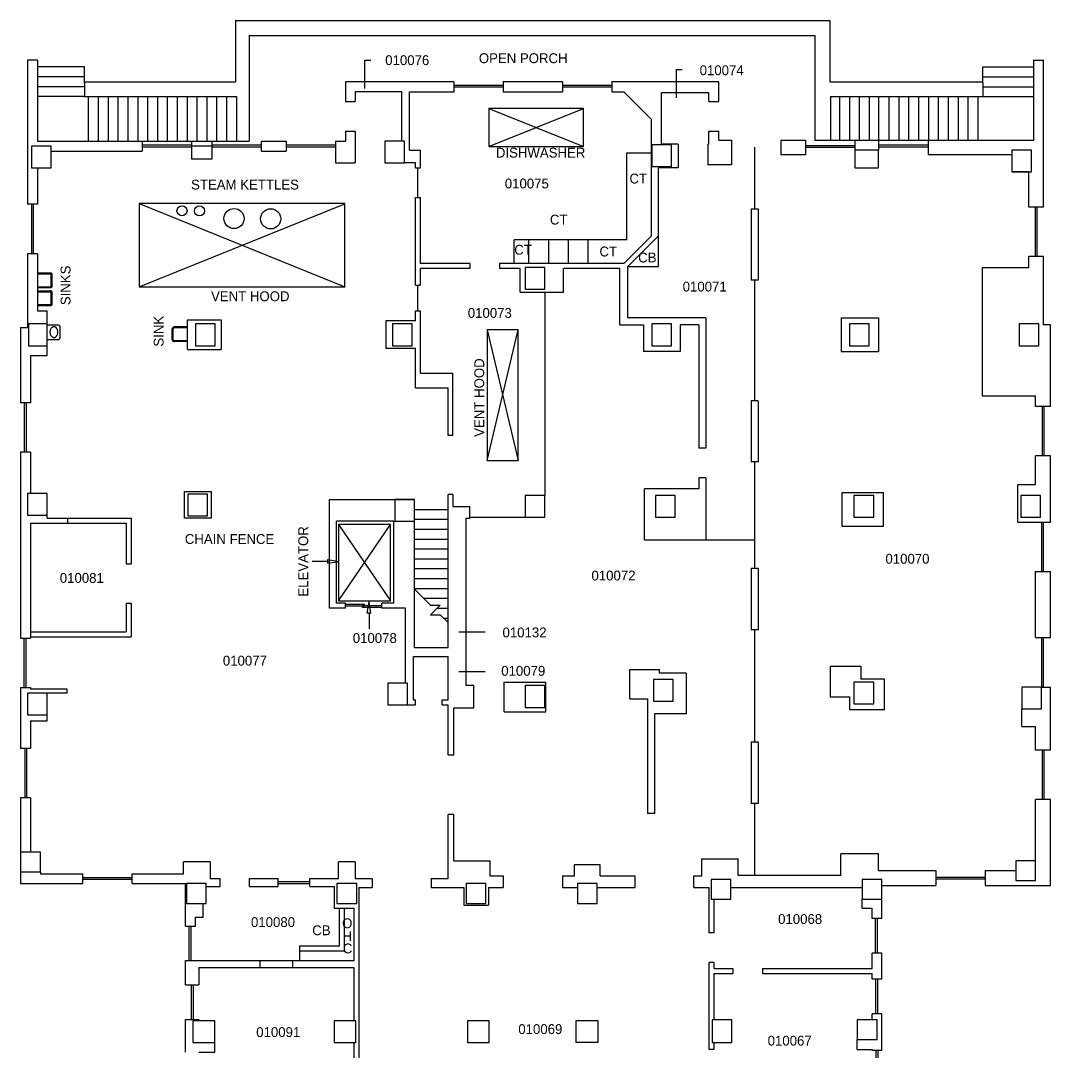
# Model space of a CAD drawing. Extents: x -572 to 188, y -99 to 441.
# Drawn here: x -260.8 to -156.5, y 191.4 to 295.9 of the extents above; entities that cross this region are included whole.
import ezdxf
from ezdxf.enums import TextEntityAlignment as Align

# ---------------------------------------------------------------- set-up
doc = ezdxf.new("R2010")
doc.units = 0
doc.linetypes.add('HIDDEN', pattern=[0])
for name, color, linetype in [('1', 7, 'CONTINUOUS'), ('15', 7, 'CONTINUOUS'), ('2', 7, 'CONTINUOUS'), ('25', 7, 'CONTINUOUS'), ('26', 7, 'CONTINUOUS'), ('27', 7, 'CONTINUOUS'), ('28', 7, 'CONTINUOUS'), ('29', 7, 'CONTINUOUS'), ('3', 7, 'CONTINUOUS'), ('4', 7, 'CONTINUOUS'), ('61', 7, 'CONTINUOUS')]:
    doc.layers.add(name, color=color, linetype=linetype)

msp = doc.modelspace()

# ---------------------------------------------------------------- linework, layer by layer
at = {"layer": '1', "color": 0, "linetype": 'CONTINUOUS'}
for p, q in [((-259.09, 291.86), (-260.09, 291.86)), ((-260.09, 291.86), (-260.09, 277.25)), ((-259.09, 291.86), (-259.09, 283.65)), ((-158.18, 291.86), (-158.18, 283.76)), ((-158.18, 291.86), (-157.17, 291.86)), ((-157.17, 276.96), (-157.17, 291.86)), ((-227.89, 289.65), (-227.89, 287.65)), ((-216.89, 289.65), (-227.89, 289.65)), ((-216.89, 289.65), (-216.89, 288.65)), ((-211.89, 289.65), (-211.89, 288.65)), ((-205.89, 289.65), (-211.89, 289.65)), ((-205.89, 289.65), (-205.89, 288.65)), ((-200.89, 289.65), (-200.89, 288.65)), ((-190.07, 289.65), (-200.89, 289.65)), ((-190.07, 287.65), (-190.07, 289.65)), ((-222.19, 288.65), (-226.89, 288.65)), ((-226.89, 288.65), (-226.89, 287.65)), ((-221.39, 288.65), (-216.89, 288.65)), ((-211.89, 288.65), (-205.89, 288.65)), ((-200.89, 288.65), (-199.69, 288.65)), ((-191.07, 288.55), (-195.87, 288.55)), ((-191.07, 287.65), (-191.07, 288.55)), ((-227.89, 287.65), (-226.89, 287.65)), ((-191.07, 287.65), (-190.07, 287.65)), ((-227.89, 284.65), (-227.89, 283.65)), ((-227.89, 284.65), (-226.89, 284.65)), ((-226.89, 284.65), (-226.89, 281.45)), ((-191.07, 284.65), (-190.07, 284.65)), ((-191.07, 283.35), (-191.07, 284.65)), ((-190.07, 283.76), (-190.07, 284.65)), ((-259.09, 283.65), (-248.49, 283.65)), ((-248.49, 283.65), (-248.49, 282.65)), ((-243.49, 283.65), (-243.49, 283.15)), ((-243.49, 283.65), (-241.39, 283.65)), ((-241.39, 283.15), (-241.39, 283.65)), ((-236.39, 282.65), (-236.39, 283.65)), ((-236.39, 283.65), (-233.89, 283.65)), ((-233.89, 283.65), (-233.89, 282.65)), ((-228.89, 283.65), (-228.89, 282.65)), ((-228.89, 283.65), (-227.89, 283.65)), ((-191.17, 283.35), (-191.17, 281.25)), ((-191.07, 283.35), (-191.17, 283.35)), ((-190.07, 283.76), (-188.77, 283.76)), ((-188.77, 283.76), (-188.77, 281.25)), ((-183.77, 283.76), (-183.77, 282.25)), ((-183.77, 283.76), (-181.27, 283.76)), ((-181.27, 283.76), (-181.27, 282.25)), ((-176.27, 283.76), (-176.27, 282.75)), ((-176.27, 283.76), (-173.87, 283.76)), ((-173.87, 283.76), (-173.87, 282.75)), ((-168.87, 283.76), (-168.87, 282.25)), ((-168.87, 283.76), (-158.18, 283.76)), ((-257.69, 282.65), (-248.49, 282.65)), ((-236.39, 282.65), (-233.89, 282.65)), ((-228.89, 282.65), (-228.89, 281.45)), ((-181.27, 282.25), (-183.77, 282.25)), ((-160.37, 282.25), (-168.87, 282.25)), ((-228.89, 281.45), (-226.89, 281.45)), ((-188.77, 281.25), (-191.17, 281.25)), ((-259.09, 280.95), (-259.09, 277.25)), ((-158.67, 276.96), (-158.67, 280.55)), ((-259.09, 277.25), (-260.09, 277.25)), ((-157.17, 276.96), (-158.67, 276.96)), ((-259.09, 272.25), (-260.09, 272.25)), ((-260.09, 272.25), (-260.09, 264.76)), ((-259.09, 272.25), (-259.09, 266.45)), ((-157.17, 271.96), (-158.67, 271.96)), ((-158.67, 270.86), (-158.67, 271.96)), ((-157.17, 265.06), (-157.17, 271.96)), ((-259.09, 266.45), (-258.09, 266.45)), ((-258.09, 265.13), (-258.09, 266.45)), ((-260.79, 264.76), (-260.09, 264.76)), ((-260.79, 264.76), (-260.79, 257.15)), ((-156.47, 265.06), (-157.17, 265.06)), ((-156.47, 256.76), (-156.47, 265.06)), ((-258.09, 261.95), (-258.09, 262.93)), ((-259.79, 261.95), (-258.09, 261.95)), ((-259.79, 261.95), (-259.79, 257.15)), ((-259.79, 257.15), (-260.79, 257.15)), ((-157.97, 256.76), (-157.97, 257.86)), ((-156.47, 256.76), (-157.97, 256.76)), ((-259.79, 252.15), (-260.79, 252.15)), ((-260.79, 252.15), (-260.79, 233.3)), ((-259.79, 252.15), (-259.79, 247.95)), ((-156.47, 251.76), (-157.97, 251.76)), ((-157.97, 248.86), (-157.97, 251.76)), ((-156.47, 245.06), (-156.47, 251.76)), ((-259.79, 244.95), (-259.79, 233.3)), ((-158.26, 245.06), (-157.97, 245.06)), ((-157.97, 245.06), (-156.47, 245.06)), ((-157.97, 240.06), (-156.47, 240.06)), ((-157.97, 233.36), (-157.97, 240.06)), ((-156.47, 233.36), (-156.47, 240.06)), ((-260.79, 233.3), (-259.79, 233.3)), ((-157.97, 233.36), (-156.47, 233.36)), ((-260.79, 228.3), (-259.79, 228.3)), ((-260.79, 228.3), (-260.79, 222.15)), ((-259.79, 228.3), (-259.79, 228.15)), ((-157.38, 228.36), (-156.47, 228.36)), ((-156.47, 221.96), (-156.47, 228.36)), ((-259.79, 224.95), (-259.79, 222.15)), ((-157.97, 221.96), (-157.97, 224.36)), ((-259.79, 222.15), (-260.79, 222.15)), ((-156.47, 221.96), (-157.97, 221.96)), ((-259.79, 217.15), (-260.79, 217.15)), ((-260.79, 217.15), (-260.79, 208.45)), ((-259.79, 217.15), (-259.79, 211.65)), ((-156.47, 216.96), (-157.97, 216.96)), ((-157.97, 210.76), (-157.97, 216.96)), ((-156.47, 208.26), (-156.47, 216.96)), ((-258.79, 209.65), (-258.79, 209.45)), ((-258.79, 209.45), (-254.49, 209.45)), ((-254.49, 208.45), (-254.49, 209.45)), ((-249.49, 208.45), (-249.49, 209.45)), ((-249.49, 209.45), (-244.29, 209.45)), ((-173.89, 209.76), (-168.07, 209.76)), ((-168.07, 209.76), (-168.07, 208.26)), ((-163.07, 209.76), (-163.07, 208.26)), ((-163.07, 209.76), (-159.97, 209.76)), ((-260.79, 208.45), (-254.49, 208.45)), ((-249.49, 208.45), (-244.09, 208.45)), ((-244.09, 204.15), (-244.09, 208.45)), ((-173.53, 204.91), (-173.53, 208.26)), ((-173.53, 208.26), (-168.07, 208.26)), ((-163.07, 208.26), (-156.47, 208.26)), ((-175.53, 205.96), (-175.53, 206.86)), ((-175.53, 205.96), (-174.53, 205.96)), ((-174.53, 204.91), (-174.53, 205.96)), ((-243.09, 204.15), (-243.09, 205.05)), ((-173.53, 204.91), (-174.53, 204.91)), ((-244.09, 204.15), (-243.09, 204.15)), ((-244.09, 200.65), (-243.08, 200.65)), ((-244.09, 198.2), (-244.09, 200.65)), ((-173.53, 201.41), (-174.53, 201.41)), ((-174.53, 199.86), (-174.53, 201.41)), ((-173.53, 198.76), (-173.53, 201.41)), ((-242.73, 199.96), (-242.73, 198.2)), ((-174.53, 198.76), (-174.53, 199.36)), ((-173.53, 198.76), (-174.53, 198.76)), ((-244.09, 198.2), (-242.73, 198.2)), ((-244.09, 194.7), (-242.73, 194.7)), ((-244.09, 191.36), (-244.09, 194.7)), ((-242.73, 194.7), (-242.73, 194.56)), ((-173.53, 195.26), (-174.53, 195.26)), ((-174.53, 194.66), (-174.53, 195.26)), ((-173.53, 191.56), (-173.53, 195.26)), ((-242.73, 191.36), (-242.49, 191.36)), ((-174.53, 191.56), (-174.53, 191.66)), ((-173.53, 191.56), (-174.53, 191.56))]:
    msp.add_line(p, q, dxfattribs=at)
at = {"layer": '15', "color": 0, "linetype": 'CONTINUOUS'}
for p, q in [((-217.49, 232.35), (-217.49, 247.85)), ((-216.99, 247.85), (-217.49, 247.85)), ((-216.99, 247.85), (-216.99, 246.65)), ((-229.49, 236.35), (-229.49, 247.35)), ((-229.49, 247.35), (-220.89, 247.35)), ((-220.89, 232.35), (-220.89, 247.35)), ((-216.99, 246.65), (-215.29, 246.65)), ((-215.29, 245.45), (-215.29, 246.65)), ((-222.99, 245.15), (-228.79, 245.15)), ((-228.79, 236.85), (-228.79, 245.15)), ((-222.99, 236.85), (-222.99, 245.15)), ((-215.69, 245.45), (-215.29, 245.45)), ((-215.69, 245.45), (-215.69, 231.45)), ((-227.89, 236.35), (-229.49, 236.35)), ((-227.89, 236.85), (-228.79, 236.85)), ((-227.89, 236.35), (-227.89, 236.85)), ((-222.99, 236.85), (-224.19, 236.85)), ((-224.19, 236.35), (-224.19, 236.85)), ((-221.79, 236.35), (-224.19, 236.35)), ((-221.79, 231.45), (-221.79, 236.35)), ((-220.89, 232.35), (-217.49, 232.35))]:
    msp.add_line(p, q, dxfattribs=at)
at = {"layer": '2', "color": 0, "linetype": 'CONTINUOUS'}
for p, q in [((-160.37, 282.25), (-160.37, 280.55)), ((-158.67, 280.55), (-160.37, 280.55)), ((-258.09, 265.13), (-259.99, 265.13)), ((-259.99, 265.13), (-259.99, 262.93)), ((-258.09, 262.93), (-258.09, 265.13)), ((-259.99, 262.93), (-258.09, 262.93)), ((-204.53, 194.56), (-204.53, 192.36)), ((-202.33, 194.56), (-204.53, 194.56)), ((-202.33, 194.56), (-202.33, 192.36)), ((-188.73, 194.66), (-190.73, 194.66)), ((-190.73, 194.66), (-190.73, 192.36)), ((-188.73, 192.36), (-188.73, 194.66)), ((-202.33, 192.36), (-204.53, 192.36)), ((-190.73, 192.36), (-188.73, 192.36))]:
    msp.add_line(p, q, dxfattribs=at)
for points in [[(-221.89, 281.45), (-221.89, 283.65), (-223.89, 283.65), (-223.89, 281.45), (-221.89, 281.45)], [(-194.85, 281.08), (-194.85, 283.28), (-196.85, 283.28), (-196.85, 281.08), (-194.85, 281.08)], [(-257.69, 280.95), (-257.69, 283.15), (-259.69, 283.15), (-259.69, 280.95), (-257.69, 280.95)], [(-241.39, 281.85), (-241.39, 283.15), (-243.49, 283.15), (-243.49, 281.85), (-241.39, 281.85)], [(-173.87, 280.95), (-173.87, 282.75), (-176.27, 282.75), (-176.27, 280.95), (-173.87, 280.95)], [(-158.37, 280.55), (-158.37, 282.75), (-160.37, 282.75), (-160.37, 280.55), (-158.37, 280.55)], [(-207.69, 268.66), (-207.69, 270.86), (-209.69, 270.86), (-209.69, 268.66), (-207.69, 268.66)], [(-241.07, 262.93), (-241.07, 265.13), (-243.07, 265.13), (-243.07, 262.93), (-241.07, 262.93)], [(-221.13, 262.93), (-221.13, 265.13), (-223.13, 265.13), (-223.13, 262.93), (-221.13, 262.93)], [(-194.85, 262.93), (-194.85, 265.13), (-196.85, 265.13), (-196.85, 262.93), (-194.85, 262.93)], [(-174.82, 262.93), (-174.82, 265.13), (-176.82, 265.13), (-176.82, 262.93), (-174.82, 262.93)], [(-157.65, 262.93), (-157.65, 265.13), (-159.65, 265.13), (-159.65, 262.93), (-157.65, 262.93)], [(-258.09, 245.75), (-258.09, 247.95), (-260.09, 247.95), (-260.09, 245.75), (-258.09, 245.75)], [(-241.86, 245.7), (-241.86, 247.9), (-243.86, 247.9), (-243.86, 245.7), (-241.86, 245.7)], [(-207.69, 245.55), (-207.69, 247.75), (-209.69, 247.75), (-209.69, 245.55), (-207.69, 245.55)], [(-194.49, 245.55), (-194.49, 247.75), (-196.49, 247.75), (-196.49, 245.55), (-194.49, 245.55)], [(-174.37, 245.55), (-174.37, 247.75), (-176.37, 247.75), (-176.37, 245.55), (-174.37, 245.55)], [(-157.47, 245.55), (-157.47, 247.75), (-159.47, 247.75), (-159.47, 245.55), (-157.47, 245.55)], [(-220.89, 245.15), (-220.89, 247.35), (-222.89, 247.35), (-222.89, 245.15), (-220.89, 245.15)], [(-194.67, 226.93), (-194.67, 229.13), (-196.67, 229.13), (-196.67, 226.93), (-194.67, 226.93)], [(-174.37, 226.66), (-174.37, 228.86), (-176.37, 228.86), (-176.37, 226.66), (-174.37, 226.66)], [(-221.59, 226.55), (-221.59, 228.75), (-223.59, 228.75), (-223.59, 226.55), (-221.59, 226.55)], [(-207.69, 226.3), (-207.69, 228.5), (-209.69, 228.5), (-209.69, 226.3), (-207.69, 226.3)], [(-157.38, 226.16), (-157.38, 228.36), (-159.38, 228.36), (-159.38, 226.16), (-157.38, 226.16)], [(-258.09, 225.55), (-258.09, 227.75), (-260.09, 227.75), (-260.09, 225.55), (-258.09, 225.55)], [(-258.79, 209.65), (-258.79, 211.65), (-260.79, 211.65), (-260.79, 209.65), (-258.79, 209.65)], [(-157.97, 208.76), (-157.97, 210.76), (-159.97, 210.76), (-159.97, 208.76), (-157.97, 208.76)], [(-241.99, 206.45), (-241.99, 208.45), (-243.99, 208.45), (-243.99, 206.45), (-241.99, 206.45)], [(-226.74, 206.45), (-226.74, 208.45), (-228.74, 208.45), (-228.74, 206.45), (-226.74, 206.45)], [(-213.66, 206.45), (-213.66, 208.45), (-215.66, 208.45), (-215.66, 206.45), (-213.66, 206.45)], [(-202.39, 206.45), (-202.39, 208.45), (-204.39, 208.45), (-204.39, 206.45), (-202.39, 206.45)], [(-188.83, 206.86), (-188.83, 208.86), (-190.83, 208.86), (-190.83, 206.86), (-188.83, 206.86)], [(-173.55, 206.86), (-173.55, 208.86), (-175.55, 208.86), (-175.55, 206.86), (-173.55, 206.86)], [(-241.13, 194.56), (-243.33, 194.56), (-243.33, 192.36), (-241.13, 192.36), (-241.13, 194.56)], [(-226.83, 194.56), (-229.03, 194.56), (-229.03, 192.36), (-226.83, 192.36), (-226.83, 194.56)], [(-213.33, 194.56), (-215.53, 194.56), (-215.53, 192.36), (-213.33, 192.36), (-213.33, 194.56)], [(-174.03, 192.66), (-174.03, 194.66), (-176.03, 194.66), (-176.03, 192.66), (-174.03, 192.66)]]:
    msp.add_lwpolyline(points, dxfattribs=at)
at = {"layer": '25', "color": 0, "linetype": 'CONTINUOUS'}
for p, q in [((-239.03, 295.86), (-239.03, 289.66)), ((-239.03, 295.86), (-178.81, 295.86)), ((-178.81, 295.86), (-178.81, 289.66)), ((-237.63, 294.36), (-237.63, 283.66)), ((-237.63, 294.36), (-180.33, 294.36)), ((-180.33, 294.36), (-180.33, 283.76)), ((-254.33, 291.16), (-259.09, 291.16)), ((-254.33, 289.56), (-254.33, 291.16)), ((-163.33, 291.16), (-158.18, 291.16)), ((-163.33, 289.56), (-163.33, 291.16)), ((-254.33, 290.16), (-259.09, 290.16)), ((-254.33, 289.66), (-239.03, 289.66)), ((-254.33, 289.56), (-254.33, 288.16)), ((-178.81, 289.66), (-163.33, 289.66)), ((-163.33, 290.16), (-158.18, 290.16)), ((-163.33, 289.56), (-163.33, 288.16)), ((-254.33, 289.16), (-259.09, 289.16)), ((-163.33, 289.16), (-158.18, 289.16)), ((-254.33, 288.16), (-259.09, 288.16)), ((-254.33, 288.16), (-238.93, 288.16)), ((-253.93, 288.16), (-253.93, 283.66)), ((-252.93, 288.16), (-252.93, 283.66)), ((-251.93, 288.16), (-251.93, 283.66)), ((-250.93, 288.16), (-250.93, 283.66)), ((-249.93, 288.16), (-249.93, 283.66)), ((-248.93, 288.16), (-248.93, 283.66)), ((-247.93, 288.16), (-247.93, 283.65)), ((-246.93, 288.16), (-246.93, 283.66)), ((-245.93, 288.16), (-245.93, 283.66)), ((-244.93, 288.16), (-244.93, 283.66)), ((-243.93, 288.16), (-243.93, 283.66)), ((-242.93, 288.16), (-242.93, 283.66)), ((-241.93, 288.16), (-241.93, 283.66)), ((-240.93, 288.16), (-240.93, 283.66)), ((-239.93, 288.16), (-239.93, 283.66)), ((-238.93, 288.16), (-238.93, 283.66)), ((-178.76, 288.16), (-163.33, 288.16)), ((-178.76, 288.16), (-178.76, 283.76)), ((-177.83, 288.16), (-177.83, 283.76)), ((-176.83, 288.16), (-176.83, 283.76)), ((-175.83, 288.16), (-175.83, 283.76)), ((-174.83, 288.16), (-174.83, 283.76)), ((-173.88, 288.16), (-173.88, 283.76)), ((-172.83, 288.16), (-172.83, 283.76)), ((-171.83, 288.16), (-171.83, 283.76)), ((-170.83, 288.16), (-170.83, 283.76)), ((-169.83, 288.16), (-169.83, 283.76)), ((-168.83, 288.16), (-168.83, 283.76)), ((-167.83, 288.16), (-167.83, 283.76)), ((-166.83, 288.16), (-166.83, 283.76)), ((-165.83, 288.16), (-165.83, 283.76)), ((-164.83, 288.16), (-164.83, 283.76)), ((-163.83, 288.16), (-163.83, 283.76)), ((-163.33, 288.16), (-158.18, 288.16)), ((-248.49, 283.65), (-243.49, 283.65)), ((-241.39, 283.65), (-237.63, 283.65)), ((-180.33, 283.76), (-168.87, 283.76)), ((-199.39, 273.65), (-199.39, 282.45)), ((-199.39, 282.45), (-196.89, 282.45)), ((-196.17, 270.95), (-196.17, 274.05)), ((-199.39, 273.65), (-210.79, 273.65)), ((-210.79, 271.25), (-210.79, 273.65)), ((-209.29, 271.25), (-209.29, 273.65)), ((-207.29, 271.25), (-207.29, 273.65)), ((-205.29, 271.25), (-205.29, 273.65)), ((-203.29, 271.25), (-203.29, 273.65)), ((-199.29, 270.95), (-196.17, 270.95)), ((-259.09, 270.31), (-257.78, 270.31)), ((-259.09, 270.21), (-257.78, 270.21)), ((-257.68, 269.01), (-257.68, 270.11)), ((-257.58, 269.01), (-257.58, 270.11)), ((-259.09, 268.91), (-257.78, 268.91)), ((-259.09, 268.81), (-257.78, 268.81)), ((-227.94, 268.9), (-227.92, 268.92)), ((-259.09, 268.49), (-257.78, 268.49)), ((-259.09, 268.39), (-257.78, 268.39)), ((-257.68, 267.19), (-257.68, 268.29)), ((-257.58, 267.19), (-257.58, 268.29)), ((-259.09, 267.09), (-257.78, 267.09)), ((-259.09, 266.99), (-257.78, 266.99)), ((-258.09, 265.05), (-257.07, 265.05)), ((-256.77, 263.85), (-256.77, 264.75)), ((-245.43, 263.54), (-245.43, 264.64)), ((-245.33, 263.54), (-245.33, 264.64)), ((-243.89, 264.84), (-245.23, 264.84)), ((-243.89, 264.74), (-245.23, 264.74)), ((-258.09, 263.55), (-257.07, 263.55)), ((-243.89, 263.44), (-245.23, 263.44)), ((-243.89, 263.34), (-245.23, 263.34)), ((-255.99, 245.45), (-249.59, 245.45)), ((-255.99, 244.95), (-250.09, 244.95)), ((-250.09, 244.95), (-250.09, 240.85)), ((-249.59, 245.45), (-249.59, 240.85)), ((-228.58, 244.82), (-223.32, 237.09)), ((-228.58, 237.09), (-223.32, 244.82)), ((-250.09, 240.85), (-249.59, 240.85)), ((-250.09, 236.85), (-249.59, 236.85)), ((-250.09, 236.85), (-250.09, 233.95)), ((-249.59, 236.85), (-249.59, 233.45)), ((-259.79, 233.95), (-250.09, 233.95)), ((-259.79, 233.45), (-249.59, 233.45)), ((-228.49, 202.15), (-228.49, 205.95)), ((-227.99, 201.65), (-227.99, 205.95)), ((-232.49, 202.15), (-228.49, 202.15)), ((-232.49, 200.65), (-232.49, 202.15)), ((-232.49, 201.65), (-227.99, 201.65))]:
    msp.add_line(p, q, dxfattribs=at)
msp.add_lwpolyline([(-257.42, 263.75, 0.066843), (-257.34, 263.77, 0.062769), (-257.27, 263.8, 0.056398), (-257.2, 263.85, 0.049772), (-257.14, 263.92, 0.044142), (-257.09, 264, 0.039957), (-257.05, 264.09, 0.03725), (-257.03, 264.2, 0.035932), (-257.02, 264.3, 0.035932), (-257.03, 264.41, 0.03725), (-257.05, 264.52, 0.039957), (-257.09, 264.61, 0.044142), (-257.14, 264.69, 0.049772), (-257.2, 264.76, 0.056398), (-257.27, 264.81, 0.062769), (-257.34, 264.84, 0.066843), (-257.42, 264.85, 0.066843), (-257.5, 264.84, 0.062769), (-257.57, 264.81, 0.056398), (-257.64, 264.76, 0.049772), (-257.7, 264.69, 0.044142), (-257.75, 264.61, 0.039957), (-257.79, 264.52, 0.03725), (-257.81, 264.41, 0.035932), (-257.82, 264.3, 0.035932), (-257.81, 264.2, 0.03725), (-257.79, 264.09, 0.039957), (-257.75, 264, 0.044142), (-257.7, 263.92, 0.049772), (-257.64, 263.85, 0.056398), (-257.57, 263.8, 0.062769), (-257.5, 263.77, 0.066843)], format="xyb", close=True, dxfattribs=at)
msp.add_lwpolyline([(-228.58, 237.09), (-223.32, 237.09), (-223.32, 244.82), (-228.58, 244.82)], close=True, dxfattribs=at)
for centre, radius, start, end in [((-257.78, 270.11), 0.2, 360, 90), ((-257.78, 270.11), 0.1, 360, 90), ((-257.78, 269.01), 0.1, 270, 360), ((-257.78, 269.01), 0.2, 270, 360), ((-257.78, 268.29), 0.2, 360, 90), ((-257.78, 268.29), 0.1, 360, 90), ((-257.78, 267.19), 0.1, 270, 360), ((-257.78, 267.19), 0.2, 270, 360), ((-257.07, 264.75), 0.3, 0, 90), ((-245.23, 264.64), 0.2, 90, 180), ((-245.23, 264.64), 0.1, 90, 180), ((-257.07, 263.85), 0.3, 270, 0), ((-245.23, 263.54), 0.2, 180, 270), ((-245.23, 263.54), 0.1, 180, 270)]:
    msp.add_arc(centre, radius, start, end, dxfattribs=at)
at = {"layer": '26', "color": 0, "linetype": 'CONTINUOUS'}
for p, q in [((-219.28, 236.66), (-220.89, 238.28)), ((-227.89, 236.76), (-225.96, 236.76)), ((-227.89, 236.59), (-225.96, 236.59)), ((-224.19, 236.59), (-226.14, 236.59)), ((-226.14, 236.42), (-226.14, 236.59)), ((-224.19, 236.42), (-226.14, 236.42)), ((-225.96, 236.59), (-225.96, 236.76)), ((-219.28, 235.68), (-218.3, 236.66)), ((-219.28, 236.66), (-218.3, 236.66)), ((-219.28, 235.68), (-218.3, 235.68)), ((-217.49, 234.88), (-218.3, 235.68)), ((-236.53, 199.96), (-236.53, 200.65)), ((-233.23, 199.96), (-233.23, 200.65))]:
    msp.add_line(p, q, dxfattribs=at)
at = {"layer": '27', "color": 0, "linetype": 'CONTINUOUS'}
for p, q in [((-211.89, 289.3), (-216.89, 289.3)), ((-211.89, 289.12), (-216.89, 289.12)), ((-200.89, 289.3), (-205.89, 289.3)), ((-200.89, 289.12), (-205.89, 289.12)), ((-243.49, 283.23), (-248.49, 283.23)), ((-236.39, 283.23), (-241.39, 283.23)), ((-228.89, 283.23), (-233.89, 283.23)), ((-168.87, 283.23), (-173.87, 283.23)), ((-243.49, 283.05), (-248.49, 283.05)), ((-236.39, 283.05), (-241.39, 283.05)), ((-228.89, 283.05), (-233.89, 283.05)), ((-176.27, 283.17), (-181.27, 283.17)), ((-176.27, 282.99), (-181.27, 282.99)), ((-168.87, 283.05), (-173.87, 283.05)), ((-259.69, 277.25), (-259.69, 272.25)), ((-259.51, 277.25), (-259.51, 272.25)), ((-158.02, 276.96), (-158.02, 271.96)), ((-157.84, 276.96), (-157.84, 271.96)), ((-260.42, 257.15), (-260.42, 252.15)), ((-260.24, 257.15), (-260.24, 252.15)), ((-157.32, 256.76), (-157.32, 251.76)), ((-157.14, 256.76), (-157.14, 251.76)), ((-157.38, 245.06), (-157.38, 240.06)), ((-157.2, 245.06), (-157.2, 240.06)), ((-260.45, 233.3), (-260.45, 228.3)), ((-260.27, 233.3), (-260.27, 228.3)), ((-157.38, 233.36), (-157.38, 228.36)), ((-157.2, 233.36), (-157.2, 228.36)), ((-260.36, 222.15), (-260.36, 217.15)), ((-260.18, 222.15), (-260.18, 217.15)), ((-157.32, 221.96), (-157.32, 216.96)), ((-157.14, 221.96), (-157.14, 216.96)), ((-249.49, 209.05), (-254.49, 209.05)), ((-163.07, 209.08), (-168.07, 209.08)), ((-249.49, 208.87), (-254.49, 208.87)), ((-231.49, 208.64), (-234.69, 208.64)), ((-231.49, 208.44), (-234.69, 208.44)), ((-163.07, 208.9), (-168.07, 208.9)), ((-174.18, 201.41), (-174.18, 204.91)), ((-173.98, 201.41), (-173.98, 204.91)), ((-243.72, 200.65), (-243.72, 204.15)), ((-243.52, 200.65), (-243.52, 204.15)), ((-174.14, 195.26), (-174.14, 198.76)), ((-173.94, 195.26), (-173.94, 198.76)), ((-243.49, 194.7), (-243.49, 198.2)), ((-243.29, 194.7), (-243.29, 198.2)), ((-174.13, 188.06), (-174.13, 191.56)), ((-173.93, 188.06), (-173.93, 191.56))]:
    msp.add_line(p, q, dxfattribs=at)
at = {"layer": '28', "color": 0, "linetype": 'CONTINUOUS'}
for p, q in [((-222.19, 288.65), (-222.19, 283.65)), ((-221.39, 282.75), (-221.39, 288.65)), ((-199.69, 288.65), (-196.89, 285.83)), ((-195.87, 283.35), (-195.87, 288.55)), ((-196.89, 274.05), (-196.89, 285.83)), ((-223.89, 283.45), (-223.89, 281.45)), ((-194.17, 283.35), (-195.87, 283.35)), ((-194.17, 283.35), (-194.17, 280.95)), ((-221.39, 282.75), (-220.29, 282.75)), ((-220.29, 280.95), (-220.29, 282.75)), ((-220.79, 281.45), (-221.89, 281.45)), ((-220.79, 280.95), (-220.79, 281.45)), ((-220.79, 280.95), (-220.29, 280.95)), ((-194.17, 280.95), (-196.17, 280.95)), ((-196.17, 274.05), (-196.17, 280.95)), ((-220.79, 277.95), (-220.29, 277.95)), ((-220.79, 269.05), (-220.79, 277.95)), ((-220.29, 271.25), (-220.29, 277.95)), ((-186.78, 276.76), (-186.78, 269.56)), ((-186.08, 276.76), (-186.78, 276.76)), ((-186.08, 276.8), (-186.08, 269.56)), ((-199.69, 271.25), (-196.89, 274.05)), ((-199.29, 270.95), (-196.17, 274.05)), ((-215.29, 271.25), (-220.29, 271.25)), ((-220.29, 269.1), (-220.29, 270.75)), ((-215.29, 270.75), (-220.29, 270.75)), ((-215.29, 271.25), (-215.29, 270.75)), ((-212.29, 271.25), (-212.29, 270.75)), ((-199.69, 271.25), (-212.29, 271.25)), ((-210.19, 270.75), (-212.29, 270.75)), ((-210.19, 268.35), (-210.19, 270.75)), ((-200.09, 270.75), (-205.79, 270.75)), ((-205.79, 268.35), (-205.79, 270.75)), ((-200.09, 265.05), (-200.09, 270.75)), ((-199.29, 265.75), (-199.29, 270.95)), ((-163.37, 270.86), (-158.67, 270.86)), ((-163.37, 270.86), (-163.37, 257.86)), ((-220.79, 269.05), (-220.29, 269.05)), ((-186.08, 269.56), (-186.78, 269.56)), ((-210.19, 268.35), (-205.79, 268.35)), ((-243.89, 265.56), (-240.49, 265.56)), ((-243.89, 262.56), (-243.89, 265.56)), ((-240.49, 265.56), (-240.49, 262.56)), ((-220.79, 265.45), (-223.79, 265.45)), ((-223.79, 265.45), (-223.79, 262.65)), ((-220.79, 266.45), (-220.29, 266.45)), ((-220.79, 265.45), (-220.79, 266.45)), ((-220.29, 260.15), (-220.29, 266.45)), ((-193.99, 265.75), (-199.29, 265.75)), ((-191.38, 265.75), (-193.99, 265.75)), ((-191.38, 265.75), (-191.38, 252.55)), ((-177.67, 265.75), (-173.87, 265.75)), ((-177.67, 265.75), (-177.67, 262.35)), ((-173.87, 265.75), (-173.87, 262.35)), ((-200.09, 265.05), (-197.69, 265.05)), ((-197.69, 265.05), (-197.69, 262.35)), ((-193.99, 265.05), (-193.99, 262.35)), ((-192.08, 265.05), (-193.99, 265.05)), ((-192.08, 265.05), (-192.08, 252.55)), ((-243.89, 262.56), (-240.49, 262.56)), ((-220.79, 262.65), (-223.79, 262.65)), ((-220.79, 258.65), (-220.79, 262.65)), ((-193.99, 262.35), (-197.69, 262.35)), ((-177.67, 262.35), (-173.87, 262.35)), ((-220.29, 260.15), (-216.99, 260.15)), ((-216.99, 253.85), (-216.99, 260.15)), ((-220.79, 258.65), (-217.49, 258.65)), ((-217.49, 253.85), (-217.49, 258.65)), ((-186.08, 257.36), (-186.78, 257.36)), ((-186.78, 257.36), (-186.78, 251.16)), ((-186.08, 257.33), (-186.08, 251.16)), ((-163.37, 257.86), (-157.97, 257.86)), ((-216.99, 253.85), (-217.49, 253.85)), ((-191.38, 252.55), (-192.08, 252.55)), ((-186.08, 251.16), (-186.78, 251.16)), ((-191.38, 249.55), (-192.08, 249.55)), ((-192.08, 249.55), (-192.08, 248.45)), ((-191.38, 249.55), (-191.38, 243.25)), ((-159.78, 248.86), (-157.97, 248.86)), ((-159.78, 245.06), (-159.78, 248.86)), ((-197.58, 243.25), (-197.58, 248.45)), ((-192.08, 248.45), (-197.58, 248.45)), ((-177.58, 248.05), (-173.38, 248.05)), ((-177.58, 244.65), (-177.58, 248.05)), ((-173.38, 244.65), (-173.38, 248.05)), ((-258.09, 245.45), (-258.09, 245.75)), ((-220.89, 246.35), (-217.49, 246.35)), ((-259.79, 244.95), (-255.99, 244.95)), ((-258.09, 245.45), (-255.99, 245.45)), ((-255.99, 244.95), (-255.99, 245.45)), ((-220.89, 245.35), (-217.49, 245.35)), ((-177.58, 244.65), (-173.38, 244.65)), ((-159.78, 245.06), (-157.97, 245.06)), ((-220.89, 244.35), (-217.49, 244.35)), ((-220.89, 243.35), (-217.49, 243.35)), ((-191.38, 243.25), (-197.58, 243.25)), ((-220.89, 242.35), (-217.49, 242.35)), ((-220.89, 241.35), (-217.49, 241.35)), ((-220.89, 240.35), (-217.49, 240.35)), ((-186.78, 240.36), (-186.78, 234.16)), ((-186.08, 240.36), (-186.78, 240.36)), ((-186.08, 240.36), (-186.08, 234.16)), ((-220.89, 239.35), (-217.49, 239.35)), ((-220.89, 238.35), (-217.49, 238.35)), ((-219.97, 237.35), (-217.49, 237.35)), ((-218.6, 236.35), (-217.49, 236.35)), ((-217.97, 235.35), (-217.49, 235.35)), ((-186.08, 234.16), (-186.78, 234.16)), ((-221.79, 228.75), (-221.79, 231.45)), ((-220.99, 231.45), (-217.49, 231.45)), ((-220.99, 227.05), (-220.99, 231.45)), ((-217.49, 227.05), (-217.49, 231.45)), ((-215.69, 231.45), (-215.69, 228.55)), ((-199.08, 230.15), (-196.08, 230.15)), ((-199.08, 227.15), (-199.08, 230.15)), ((-196.08, 229.75), (-196.08, 230.15)), ((-178.78, 230.46), (-175.68, 230.46)), ((-178.78, 230.46), (-178.78, 227.36)), ((-175.68, 230.46), (-175.68, 229.16)), ((-211.79, 225.85), (-211.79, 228.85)), ((-211.79, 228.85), (-207.59, 228.85)), ((-207.59, 225.85), (-207.59, 228.85)), ((-193.38, 229.75), (-196.08, 229.75)), ((-193.38, 229.75), (-193.38, 225.65)), ((-173.28, 229.16), (-175.68, 229.16)), ((-173.28, 226.06), (-173.28, 229.16)), ((-256.09, 228.15), (-259.79, 228.15)), ((-256.09, 227.75), (-256.09, 228.15)), ((-215.69, 228.55), (-214.89, 228.55)), ((-214.89, 226.25), (-214.89, 228.55)), ((-256.09, 227.75), (-258.09, 227.75)), ((-220.99, 227.05), (-220.78, 227.05)), ((-220.78, 226.55), (-220.78, 227.05)), ((-218.09, 226.55), (-218.09, 227.05)), ((-218.09, 227.05), (-217.49, 227.05)), ((-199.08, 227.15), (-197.28, 227.15)), ((-197.28, 227.15), (-197.28, 215.55)), ((-178.78, 227.36), (-176.78, 227.36)), ((-176.78, 226.06), (-176.78, 227.36)), ((-221.59, 226.55), (-220.78, 226.55)), ((-218.09, 226.55), (-217.49, 226.55)), ((-217.49, 221.47), (-217.49, 226.55)), ((-216.89, 221.47), (-216.89, 226.25)), ((-216.89, 226.25), (-214.89, 226.25)), ((-211.79, 225.85), (-207.59, 225.85)), ((-173.28, 226.06), (-176.78, 226.06)), ((-159.38, 224.36), (-159.38, 226.16)), ((-259.79, 224.95), (-258.09, 224.95)), ((-258.09, 224.95), (-258.09, 225.55)), ((-193.38, 225.65), (-196.58, 225.65)), ((-196.58, 225.65), (-196.58, 215.55)), ((-159.38, 224.36), (-157.97, 224.36)), ((-186.08, 222.76), (-186.78, 222.76)), ((-186.78, 222.76), (-186.78, 216.56)), ((-186.08, 222.76), (-186.08, 216.56)), ((-216.89, 221.47), (-217.49, 221.47)), ((-186.08, 216.56), (-186.78, 216.56)), ((-217.49, 208.95), (-217.49, 215.45)), ((-216.89, 215.45), (-217.49, 215.45)), ((-216.89, 210.75), (-216.89, 215.45)), ((-196.58, 215.55), (-197.28, 215.55)), ((-177.69, 209.26), (-177.69, 211.46)), ((-173.89, 211.46), (-177.69, 211.46)), ((-173.89, 209.76), (-173.89, 211.46)), ((-244.29, 209.45), (-244.29, 210.65)), ((-241.59, 210.65), (-244.29, 210.65)), ((-241.59, 210.65), (-241.59, 208.95)), ((-228.59, 208.95), (-228.59, 210.65)), ((-226.89, 210.65), (-228.59, 210.65)), ((-226.89, 210.65), (-226.89, 208.95)), ((-216.89, 210.75), (-213.24, 210.75)), ((-213.24, 209.25), (-213.24, 210.75)), ((-202.09, 210.35), (-204.69, 210.35)), ((-204.69, 209.25), (-204.69, 210.35)), ((-202.09, 209.25), (-202.09, 210.35)), ((-191.79, 209.25), (-191.79, 210.96)), ((-191.79, 210.96), (-188.09, 210.96)), ((-188.09, 209.26), (-188.09, 210.96)), ((-213.24, 209.25), (-211.89, 209.25)), ((-211.89, 209.25), (-211.89, 208.05)), ((-205.91, 209.25), (-205.91, 208.05)), ((-205.91, 209.25), (-204.69, 209.25)), ((-202.09, 209.25), (-198.56, 209.25)), ((-198.56, 209.25), (-198.56, 208.05)), ((-192.59, 208.05), (-192.59, 209.25)), ((-192.59, 209.25), (-191.79, 209.25)), ((-177.69, 209.26), (-188.09, 209.26)), ((-241.99, 208.15), (-240.59, 208.15)), ((-241.59, 208.95), (-240.59, 208.95)), ((-240.59, 208.15), (-240.59, 208.95)), ((-237.59, 208.15), (-237.59, 208.95)), ((-237.59, 208.95), (-234.69, 208.95)), ((-237.59, 208.15), (-234.69, 208.15)), ((-234.69, 208.15), (-234.69, 208.95)), ((-231.49, 208.15), (-231.49, 208.95)), ((-231.49, 208.95), (-228.59, 208.95)), ((-231.49, 208.15), (-228.99, 208.15)), ((-228.99, 205.95), (-228.99, 208.15)), ((-226.89, 208.95), (-225.19, 208.95)), ((-226.53, 208.05), (-226.53, 169.26)), ((-226.53, 208.05), (-225.19, 208.05)), ((-225.19, 208.95), (-225.19, 208.05)), ((-219.2, 208.95), (-217.49, 208.95)), ((-219.2, 208.95), (-219.2, 208.05)), ((-219.2, 208.05), (-215.89, 208.05)), ((-215.89, 208.05), (-215.89, 206.25)), ((-213.39, 208.05), (-213.39, 206.25)), ((-213.39, 208.05), (-211.89, 208.05)), ((-205.91, 208.05), (-204.39, 208.05)), ((-202.39, 208.05), (-198.56, 208.05)), ((-192.59, 208.05), (-191.03, 208.05)), ((-191.03, 203.46), (-191.03, 208.05)), ((-188.83, 208.06), (-175.55, 208.06)), ((-242.29, 205.05), (-242.29, 206.45)), ((-228.99, 205.95), (-226.99, 205.95)), ((-226.99, 200.65), (-226.99, 205.95)), ((-215.89, 206.25), (-213.39, 206.25)), ((-190.53, 203.46), (-190.53, 206.86)), ((-243.09, 205.05), (-242.29, 205.05)), ((-190.53, 203.46), (-191.03, 203.46)), ((-243.09, 200.65), (-226.99, 200.65)), ((-242.73, 199.96), (-227.03, 199.96)), ((-227.03, 199.96), (-227.03, 194.56)), ((-190.53, 200.46), (-191.03, 200.46)), ((-191.03, 191.66), (-191.03, 200.46)), ((-190.53, 199.86), (-190.53, 200.46)), ((-190.53, 199.86), (-188.63, 199.86)), ((-188.63, 199.86), (-188.63, 199.36)), ((-185.63, 199.86), (-185.63, 199.36)), ((-185.63, 199.86), (-174.53, 199.86)), ((-190.53, 194.66), (-190.53, 199.36)), ((-190.53, 199.36), (-188.63, 199.36)), ((-185.63, 199.36), (-174.53, 199.36)), ((-241.13, 191.36), (-241.13, 192.36)), ((-227.03, 192.36), (-227.03, 186.66)), ((-190.53, 191.66), (-190.53, 192.36)), ((-176.03, 191.66), (-176.03, 192.66)), ((-242.73, 191.36), (-241.13, 191.36)), ((-190.53, 191.66), (-191.03, 191.66)), ((-176.03, 191.66), (-174.53, 191.66))]:
    msp.add_line(p, q, dxfattribs=at)
at = {"layer": '28', "color": 0, "linetype": 'HIDDEN'}
for p, q in [((-186.43, 283.05), (-186.43, 276.76)), ((-220.54, 277.95), (-220.54, 280.95)), ((-220.54, 266.45), (-220.54, 269.05)), ((-186.43, 269.58), (-186.43, 257.38)), ((-207.69, 268.35), (-207.69, 247.75)), ((-186.43, 251.16), (-186.43, 240.36)), ((-215.29, 245.55), (-209.69, 245.55)), ((-186.43, 243.25), (-191.38, 243.25)), ((-186.43, 234.16), (-186.43, 222.76)), ((-186.43, 216.56), (-186.43, 209.26))]:
    msp.add_line(p, q, dxfattribs=at)
at = {"layer": '28', "color": 0, "linetype": 'CONTINUOUS'}
msp.add_lwpolyline([(-244.19, 248.16), (-241.49, 248.16), (-241.49, 245.46), (-244.19, 245.46), (-244.19, 248.16)], dxfattribs=at)
at = {"layer": '29', "color": 0, "linetype": 'CONTINUOUS'}
msp.add_line((-186.08, 240.36), (-186.09, 240.36), dxfattribs=at)
at = {"layer": '3', "color": 0, "linetype": 'CONTINUOUS'}
for p, q in [((-229.67, 241.08), (-231.26, 241.08)), ((-229.67, 241.28), (-228.53, 241.08)), ((-229.67, 240.89), (-229.67, 241.28)), ((-229.67, 240.89), (-228.53, 241.08))]:
    msp.add_line(p, q, dxfattribs=at)
at = {"layer": '4', "color": 0, "linetype": 'CONTINUOUS'}
for p, q in [((-225.91, 288.97), (-225.91, 291.85)), ((-225.91, 291.85), (-225.32, 291.85)), ((-194.36, 288.02), (-194.36, 290.9)), ((-194.36, 290.9), (-193.76, 290.9)), ((-225.69, 235.85), (-225.49, 236.99)), ((-225.3, 235.85), (-225.49, 236.99)), ((-225.3, 235.85), (-225.69, 235.85)), ((-225.49, 235.85), (-225.49, 234.26)), ((-216.4, 233.96), (-213.73, 233.96)), ((-216.4, 229.94), (-213.73, 229.94))]:
    msp.add_line(p, q, dxfattribs=at)
at = {"layer": '61', "color": 0, "linetype": 'CONTINUOUS'}
for p, q in [((-213.36, 283.11), (-203.76, 286.97)), ((-213.36, 286.97), (-203.76, 283.11)), ((-248.78, 277.33), (-227.94, 268.9)), ((-248.78, 268.9), (-227.95, 277.3)), ((-213.53, 264.55), (-210.4, 251.31)), ((-213.53, 251.31), (-210.4, 264.55))]:
    msp.add_line(p, q, dxfattribs=at)
for points in [[(-213.36, 283.11), (-203.76, 283.11), (-203.76, 286.97), (-213.36, 286.97)], [(-248.78, 268.9), (-227.94, 268.9), (-227.94, 277.33), (-248.78, 277.33)], [(-213.53, 251.31), (-210.4, 251.31), (-210.4, 264.55), (-213.53, 264.55)]]:
    msp.add_lwpolyline(points, close=True, dxfattribs=at)
for centre, radius in [((-244.44, 276.6), 0.508), ((-242.67, 276.58), 0.508), ((-239.17, 275.81), 1.02), ((-235.46, 275.78), 1.02)]:
    msp.add_circle(centre, radius, dxfattribs=at)

# ---------------------------------------------------------------- texts
at = {"layer": '3', "color": 0, "linetype": 'CONTINUOUS'}
for s, height, p in [('OPEN PORCH', 1, (-205.38, 291.55)), ('DISHWASHER', 1, (-203.58, 281.98)), ('STEAM KETTLES', 0.9999, (-232.6, 278.75)), ('VENT HOOD', 1, (-233.55, 267.44)), ('O', 1, (-227.18, 203.93)), ('H', 1, (-227.21, 202.62)), ('C', 1, (-227.18, 201.38))]:
    msp.add_text(s, height=height, dxfattribs=at).set_placement(p, align=Align.RIGHT)
for s, rotation, p in [('CT', 360, (-197.33, 279.36)), ('CT', 360, (-205.39, 275.2)), ('CT', 360, (-209, 272.15)), ('CT', 360, (-200.37, 271.97)), ('CB', 360, (-196.37, 271.36)), ('SINKS', 90, (-255.74, 271.05)), ('SINK', 90, (-246.31, 265.96)), ('VENT HOOD', 90, (-213.83, 261.65)), ('ELEVATOR', 90, (-231.66, 244.65)), ('CHAIN FENCE', 360, (-235.09, 242.85)), ('CB', 360, (-229.39, 203.22))]:
    msp.add_text(s, height=1, rotation=rotation, dxfattribs=at).set_placement(p, align=Align.RIGHT)
at = {"layer": '4', "color": 0, "linetype": 'CONTINUOUS'}
for s, p in [('010076', (-219.39, 291.35)), ('010074', (-187.54, 290.33)), ('010075', (-207.28, 278.86)), ('010071', (-189.26, 268.42)), ('010073', (-211.03, 265.75)), ('010070', (-168.72, 240.85)), ('010081', (-252.36, 238.91)), ('010072', (-198.5, 239.15)), ('010078', (-222.68, 232.82)), ('010077', (-235.84, 230.53)), ('010080', (-232.99, 204.05)), ('010068', (-179.59, 204.36)), ('010091', (-232.46, 192.91)), ('010069', (-205.91, 193.21)), ('010067', (-180.65, 192.04))]:
    msp.add_text(s, height=1, dxfattribs=at).set_placement(p, align=Align.RIGHT)
for s, p in [('010132', (-207.51, 233.39)), ('010079', (-207.64, 229.5))]:
    msp.add_text(s, height=1, rotation=360, dxfattribs=at).set_placement(p, align=Align.RIGHT)

doc.saveas('drawing.dxf')
